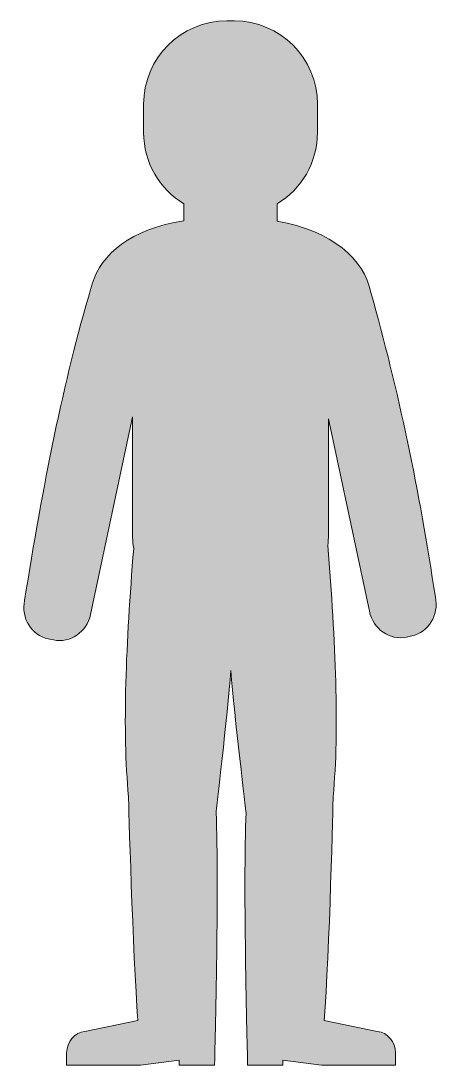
# Model space of a CAD drawing. Header units: inches. Extents: x 148 to 870, y 28 to 1828.
import ezdxf

# ---------------------------------------------------------------- set-up
doc = ezdxf.new("R2010")
doc.units = ezdxf.units.IN
doc.header["$MEASUREMENT"] = 0
doc.layers.add('Ebene 1', color=7, linetype='Continuous')

# ---------------------------------------------------------------- blocks, each defined once
blk = doc.blocks.new('block 3')
at = {"layer": 'Ebene 1', "true_color": 0x1e1e1c}
h = blk.add_hatch(color=179, dxfattribs=at)
h.dxf.hatch_style = 2
edge = h.paths.add_edge_path()
edge.add_spline(control_points=[(863.5, 834.4), (836.1, 1016.7), (799.9, 1192.6), (752.1, 1360), (741.3, 1417.4), (684.7, 1466.2), (590.7, 1483), (590.7, 1483), (590.7, 1512.6), (590.7, 1512.6), (632.3, 1537.8), (660.1, 1583.5), (660.1, 1635.7), (660.1, 1635.7), (660.1, 1684.3), (660.1, 1684.3), (660.1, 1763.7), (595.8, 1828), (516.4, 1828), (516.4, 1828), (503.9, 1828), (503.9, 1828), (424.5, 1828), (360.2, 1763.7), (360.2, 1684.3), (360.2, 1684.3), (360.2, 1635.7), (360.2, 1635.7), (360.2, 1583.5), (388, 1537.8), (429.6, 1512.6), (429.6, 1512.6), (429.6, 1483.6), (429.6, 1483.6), (338.3, 1468.9), (287, 1426.3), (271.4, 1374.6), (270.5, 1372), (269.7, 1369.4), (269.2, 1366.7), (222.3, 1208.7), (185.8, 1025.5), (154.9, 829), (148.4, 798.6), (166.6, 768.9), (195.5, 762.7), (195.5, 762.7), (204.6, 760.8), (204.6, 760.8), (233.5, 754.6), (262.2, 774.4), (268.7, 804.8), (268.7, 804.8), (341.1, 1145.4), (341.1, 1145.4), (341.1, 1145.4), (341.1, 942.5), (341.1, 942.5), (341.1, 934.4), (341.7, 926.4), (343.1, 918.4), (329.9, 755.4), (323.1, 605.1), (334.2, 490.7), (334.1, 485), (341.5, 219.8), (350.4, 105.1), (350.4, 105.1), (259, 86.1), (259, 86.1), (241, 84.2), (227.6, 68.1), (227.4, 49.1), (227.4, 49.1), (227.4, 49.1), (227.4, 49.1), (227.4, 49.1), (227.4, 28), (227.4, 28), (227.4, 28), (355, 28), (355, 28), (355, 28), (421.8, 36.5), (421.8, 36.5), (421.8, 36.5), (421.8, 28), (421.8, 28), (421.8, 28), (482.6, 28), (482.6, 28), (482.6, 28), (490.9, 341.6), (485.3, 463.2), (485.3, 465.1), (504.5, 629.1), (510.7, 708), (516.9, 629.1), (537, 464.4), (537, 463.2), (531.3, 341.6), (539.7, 28), (539.7, 28), (539.7, 28), (600.5, 28), (600.5, 28), (600.5, 28), (600.5, 36.5), (600.5, 36.5), (600.5, 36.5), (667.3, 28), (667.3, 28), (667.3, 28), (794.9, 28), (794.9, 28), (794.9, 28), (794.9, 49.1), (794.9, 49.1), (794.9, 49.1), (794.9, 49.1), (794.9, 49.1), (794.7, 68.1), (781.2, 84.2), (763.3, 86.1), (763.3, 86.1), (671.8, 105.1), (671.8, 105.1), (680.7, 219.8), (687.3, 485.7), (687.1, 490.7), (698.3, 606.3), (691.3, 758.6), (677.9, 923.6), (678.7, 929.8), (679.1, 936.2), (679.1, 942.5), (679.1, 942.5), (679.1, 1142.3), (679.1, 1142.3), (679.1, 1142.3), (749.7, 810.2), (749.7, 810.2), (756.2, 779.5), (784.9, 759.7), (813.8, 765.8), (813.8, 765.8), (823, 767.8), (823, 767.8), (851.9, 773.9), (870, 803.7), (863.5, 834.4)], knot_values=[0, 0, 0, 0, 1, 1, 1, 2, 2, 2, 3, 3, 3, 4, 4, 4, 5, 5, 5, 6, 6, 6, 7, 7, 7, 8, 8, 8, 9, 9, 9, 10, 10, 10, 11, 11, 11, 12, 12, 12, 13, 13, 13, 14, 14, 14, 15, 15, 15, 16, 16, 16, 17, 17, 17, 18, 18, 18, 19, 19, 19, 20, 20, 20, 21, 21, 21, 22, 22, 22, 23, 23, 23, 24, 24, 24, 25, 25, 25, 26, 26, 26, 27, 27, 27, 28, 28, 28, 29, 29, 29, 30, 30, 30, 31, 31, 31, 32, 32, 32, 33, 33, 33, 34, 34, 34, 35, 35, 35, 36, 36, 36, 37, 37, 37, 38, 38, 38, 39, 39, 39, 40, 40, 40, 41, 41, 41, 42, 42, 42, 43, 43, 43, 44, 44, 44, 45, 45, 45, 46, 46, 46, 47, 47, 47, 48, 48, 48, 49, 49, 49, 50, 50, 50, 50], degree=3, periodic=1)
at = {"layer": 'Ebene 1', "lineweight": 0}
blk.add_open_spline([(863.5, 834.4), (836.1, 1016.7), (799.9, 1192.6), (752.1, 1360), (741.3, 1417.4), (684.7, 1466.2), (590.7, 1483), (590.7, 1483), (590.7, 1512.6), (590.7, 1512.6), (632.3, 1537.8), (660.1, 1583.5), (660.1, 1635.7), (660.1, 1635.7), (660.1, 1684.3), (660.1, 1684.3), (660.1, 1763.7), (595.8, 1828), (516.4, 1828), (516.4, 1828), (503.9, 1828), (503.9, 1828), (424.5, 1828), (360.2, 1763.7), (360.2, 1684.3), (360.2, 1684.3), (360.2, 1635.7), (360.2, 1635.7), (360.2, 1583.5), (388, 1537.8), (429.6, 1512.6), (429.6, 1512.6), (429.6, 1483.6), (429.6, 1483.6), (338.3, 1468.9), (287, 1426.3), (271.4, 1374.6), (270.5, 1372), (269.7, 1369.4), (269.2, 1366.7), (222.3, 1208.7), (185.8, 1025.5), (154.9, 829), (148.4, 798.6), (166.6, 768.9), (195.5, 762.7), (195.5, 762.7), (204.6, 760.8), (204.6, 760.8), (233.5, 754.6), (262.2, 774.4), (268.7, 804.8), (268.7, 804.8), (341.1, 1145.4), (341.1, 1145.4), (341.1, 1145.4), (341.1, 942.5), (341.1, 942.5), (341.1, 934.4), (341.7, 926.4), (343.1, 918.4), (329.9, 755.4), (323.1, 605.1), (334.2, 490.7), (334.1, 485), (341.5, 219.8), (350.4, 105.1), (350.4, 105.1), (259, 86.1), (259, 86.1), (241, 84.2), (227.6, 68.1), (227.4, 49.1), (227.4, 49.1), (227.4, 49.1), (227.4, 49.1), (227.4, 49.1), (227.4, 28), (227.4, 28), (227.4, 28), (355, 28), (355, 28), (355, 28), (421.8, 36.5), (421.8, 36.5), (421.8, 36.5), (421.8, 28), (421.8, 28), (421.8, 28), (482.6, 28), (482.6, 28), (482.6, 28), (490.9, 341.6), (485.3, 463.2), (485.3, 465.1), (504.5, 629.1), (510.7, 708), (516.9, 629.1), (537, 464.4), (537, 463.2), (531.3, 341.6), (539.7, 28), (539.7, 28), (539.7, 28), (600.5, 28), (600.5, 28), (600.5, 28), (600.5, 36.5), (600.5, 36.5), (600.5, 36.5), (667.3, 28), (667.3, 28), (667.3, 28), (794.9, 28), (794.9, 28), (794.9, 28), (794.9, 49.1), (794.9, 49.1), (794.9, 49.1), (794.9, 49.1), (794.9, 49.1), (794.7, 68.1), (781.2, 84.2), (763.3, 86.1), (763.3, 86.1), (671.8, 105.1), (671.8, 105.1), (680.7, 219.8), (687.3, 485.7), (687.1, 490.7), (698.3, 606.3), (691.3, 758.6), (677.9, 923.6), (678.7, 929.8), (679.1, 936.2), (679.1, 942.5), (679.1, 942.5), (679.1, 1142.3), (679.1, 1142.3), (679.1, 1142.3), (749.7, 810.2), (749.7, 810.2), (756.2, 779.5), (784.9, 759.7), (813.8, 765.8), (813.8, 765.8), (823, 767.8), (823, 767.8), (851.9, 773.9), (870, 803.7), (863.5, 834.4)], degree=3, knots=[0, 0, 0, 0, 1, 1, 1, 2, 2, 2, 3, 3, 3, 4, 4, 4, 5, 5, 5, 6, 6, 6, 7, 7, 7, 8, 8, 8, 9, 9, 9, 10, 10, 10, 11, 11, 11, 12, 12, 12, 13, 13, 13, 14, 14, 14, 15, 15, 15, 16, 16, 16, 17, 17, 17, 18, 18, 18, 19, 19, 19, 20, 20, 20, 21, 21, 21, 22, 22, 22, 23, 23, 23, 24, 24, 24, 25, 25, 25, 26, 26, 26, 27, 27, 27, 28, 28, 28, 29, 29, 29, 30, 30, 30, 31, 31, 31, 32, 32, 32, 33, 33, 33, 34, 34, 34, 35, 35, 35, 36, 36, 36, 37, 37, 37, 38, 38, 38, 39, 39, 39, 40, 40, 40, 41, 41, 41, 42, 42, 42, 43, 43, 43, 44, 44, 44, 45, 45, 45, 46, 46, 46, 47, 47, 47, 48, 48, 48, 49, 49, 49, 50, 50, 50, 50], dxfattribs=at)

msp = doc.modelspace()

# ---------------------------------------------------------------- block references
at = {"layer": 'Ebene 1'}
msp.add_blockref('block 3', (0, 0), dxfattribs=at)

doc.saveas('drawing.dxf')
